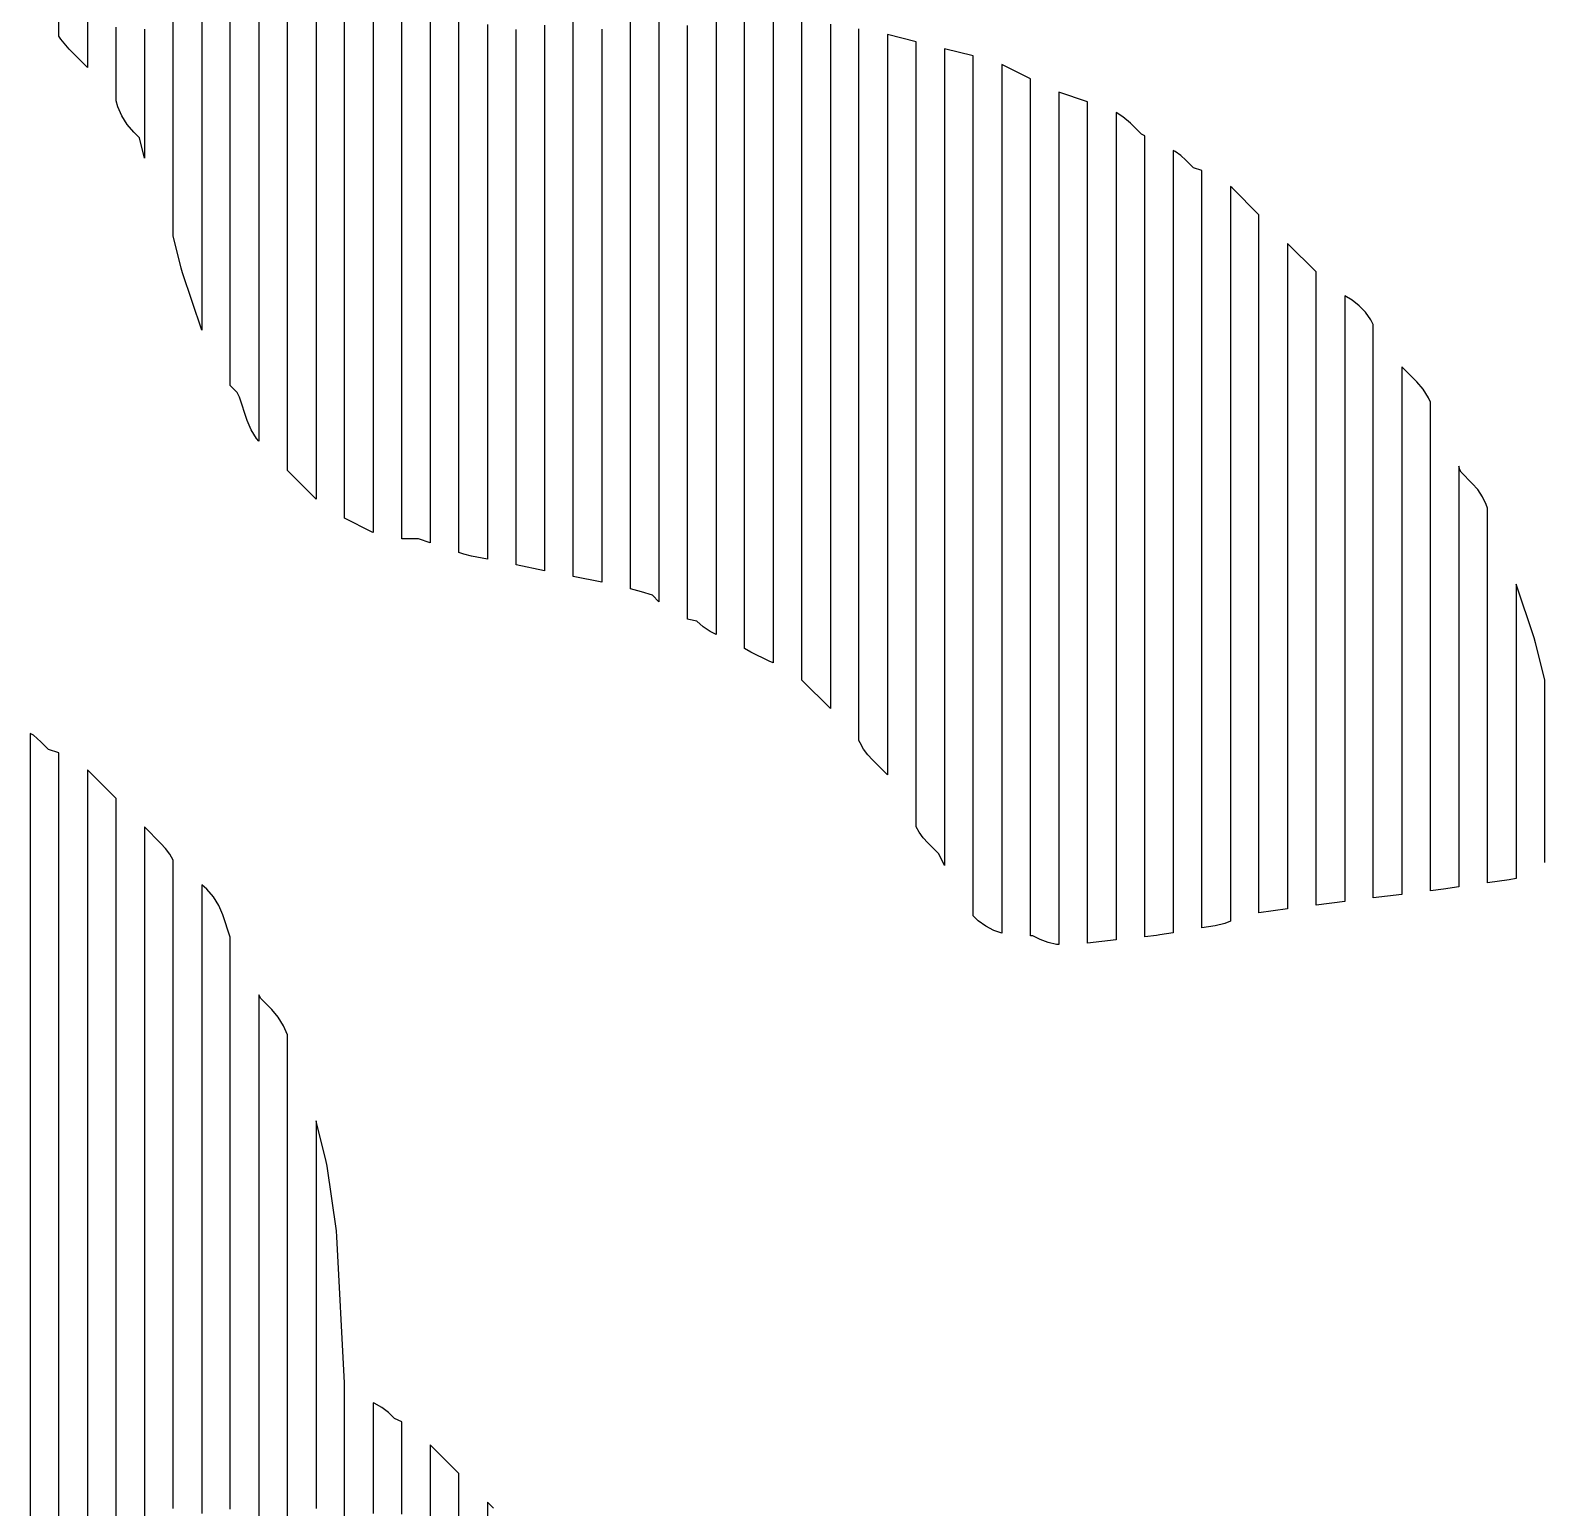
# Model space of a CAD drawing. Extents: x -6 to 1890, y -8 to 898.
# Drawn here: x 1677.6 to 1889.6, y 435.6 to 642.5 of the extents above; entities that cross this region are included whole.
import ezdxf

# ---------------------------------------------------------------- set-up
doc = ezdxf.new("R2010")
doc.units = 0
doc.layers.add('PECAS_2D', color=3, linetype='Continuous')

msp = doc.modelspace()

# ---------------------------------------------------------------- linework, layer by layer
at = {"layer": 'PECAS_2D'}
for points in [[(1701.578, 694.633), (1701.578, 632.739), (1701.578, 631.45), (1701.578, 630.16), (1701.578, 628.871), (1701.578, 627.581), (1701.578, 626.292), (1701.578, 625.003), (1701.578, 623.713), (1701.578, 622.424), (1701.578, 621.134), (1701.578, 600.503), (1698.904, 608.526), (1698.708, 609.196), (1697.578, 613.718), (1697.578, 629.249), (1697.578, 630.543), (1697.578, 631.837), (1697.578, 633.131), (1697.578, 634.425), (1697.578, 635.72), (1697.578, 637.014), (1697.578, 638.308), (1697.578, 639.602), (1697.578, 644.779)], [(1709.578, 687.348), (1709.578, 612.174), (1709.578, 610.877), (1709.578, 608.285), (1709.578, 606.989), (1709.578, 605.693), (1709.578, 604.397), (1709.578, 603.101), (1709.578, 601.805), (1709.578, 599.212), (1709.578, 597.916), (1709.578, 596.62), (1709.578, 584.955), (1709.238, 585.352), (1708.497, 586.552), (1707.952, 587.844), (1706.864, 591.108), (1706.521, 591.794), (1705.578, 592.737), (1705.578, 608.259), (1705.578, 609.552), (1705.578, 610.846), (1705.578, 612.139), (1705.578, 613.433), (1705.578, 614.726), (1705.578, 616.02), (1705.578, 617.313), (1705.578, 618.607), (1705.578, 619.9), (1705.578, 621.193), (1705.578, 623.78), (1705.578, 625.074), (1705.578, 691.041)], [(1717.578, 680.7), (1717.578, 595.031), (1717.578, 593.733), (1717.578, 592.435), (1717.578, 591.137), (1717.578, 589.839), (1717.578, 588.541), (1717.578, 587.243), (1717.578, 585.945), (1717.578, 584.647), (1717.578, 576.859), (1713.578, 580.859), (1713.578, 589.883), (1713.578, 591.172), (1713.578, 592.461), (1713.578, 593.75), (1713.578, 595.039), (1713.578, 597.618), (1713.578, 598.907), (1713.578, 600.196), (1713.578, 609.22), (1713.578, 685.277)], [(1725.578, 674.118), (1725.578, 585.089), (1725.578, 583.798), (1725.578, 582.508), (1725.578, 581.218), (1725.578, 579.927), (1725.578, 578.637), (1725.578, 577.347), (1725.578, 572.186), (1725.441, 572.241), (1721.578, 574.173), (1721.578, 580.63), (1721.578, 581.921), (1721.578, 583.213), (1721.578, 584.504), (1721.578, 585.795), (1721.578, 587.087), (1721.578, 589.669), (1721.578, 677.482)], [(1733.578, 661.585), (1733.578, 581.109), (1733.578, 579.811), (1733.578, 578.513), (1733.578, 577.215), (1733.578, 575.917), (1733.578, 574.619), (1733.578, 570.725), (1731.912, 571.281), (1729.578, 571.281), (1729.578, 575.17), (1729.578, 576.466), (1729.578, 577.763), (1729.578, 579.059), (1729.578, 580.356), (1729.578, 581.652), (1729.578, 582.949), (1729.578, 668.516)], [(1781.578, 661.162), (1781.578, 640.488), (1781.578, 639.196), (1781.578, 637.904), (1781.578, 636.612), (1781.578, 634.028), (1781.578, 632.735), (1781.578, 631.443), (1781.578, 630.151), (1781.578, 628.859), (1781.578, 627.567), (1781.578, 626.275), (1781.578, 624.983), (1781.578, 623.691), (1781.578, 622.398), (1781.578, 621.106), (1781.578, 619.814), (1781.578, 618.522), (1781.578, 615.938), (1781.578, 613.353), (1781.578, 612.061), (1781.578, 610.769), (1781.578, 609.477), (1781.578, 608.185), (1781.578, 604.308), (1781.578, 603.016), (1781.578, 601.724), (1781.578, 600.432), (1781.578, 587.511), (1781.578, 586.219), (1781.578, 584.926), (1781.578, 583.634), (1781.578, 582.342), (1781.578, 581.05), (1781.578, 579.758), (1781.578, 578.466), (1781.578, 577.174), (1781.578, 575.881), (1781.578, 566.837), (1781.578, 565.544), (1781.578, 564.252), (1781.578, 562.96), (1781.578, 561.668), (1781.578, 560.376), (1781.578, 559.084), (1781.578, 553.915), (1781.024, 554.145), (1778.438, 555.437), (1777.578, 555.929), (1777.578, 561.078), (1777.578, 562.365), (1777.578, 563.653), (1777.578, 564.94), (1777.578, 566.227), (1777.578, 567.515), (1777.578, 568.802), (1777.578, 580.387), (1777.578, 581.675), (1777.578, 582.962), (1777.578, 584.249), (1777.578, 585.537), (1777.578, 586.824), (1777.578, 588.111), (1777.578, 590.686), (1777.578, 602.271), (1777.578, 603.559), (1777.578, 604.846), (1777.578, 607.421), (1777.578, 608.708), (1777.578, 609.995), (1777.578, 611.282), (1777.578, 612.57), (1777.578, 613.857), (1777.578, 615.144), (1777.578, 617.719), (1777.578, 619.006), (1777.578, 620.293), (1777.578, 621.581), (1777.578, 622.868), (1777.578, 624.155), (1777.578, 625.443), (1777.578, 626.73), (1777.578, 628.017), (1777.578, 629.304), (1777.578, 630.592), (1777.578, 634.454), (1777.578, 635.741), (1777.578, 637.028), (1777.578, 638.315), (1777.578, 639.603), (1777.578, 640.89), (1777.578, 642.177), (1777.578, 646.039)], [(1741.578, 643.317), (1741.578, 578.758), (1741.578, 577.467), (1741.578, 576.176), (1741.578, 574.884), (1741.578, 573.593), (1741.578, 572.302), (1741.578, 568.428), (1739.36, 568.872), (1738.267, 569.162), (1737.578, 569.392), (1737.578, 573.273), (1737.578, 574.567), (1737.578, 575.861), (1737.578, 577.155), (1737.578, 578.448), (1737.578, 579.742), (1737.578, 583.624), (1737.578, 656.075)], [(1685.578, 645.081), (1685.578, 637.297), (1683.005, 639.869), (1681.869, 641.256), (1681.578, 641.692), (1681.578, 649.448)], [(1757.578, 642.656), (1757.578, 640.075), (1757.578, 637.494), (1757.578, 634.913), (1757.578, 632.332), (1757.578, 629.751), (1757.578, 627.17), (1757.578, 625.88), (1757.578, 624.589), (1757.578, 623.299), (1757.578, 622.009), (1757.578, 620.718), (1757.578, 619.428), (1757.578, 618.137), (1757.578, 616.847), (1757.578, 615.556), (1757.578, 614.266), (1757.578, 612.975), (1757.578, 611.685), (1757.578, 610.394), (1757.578, 609.104), (1757.578, 607.814), (1757.578, 606.523), (1757.578, 605.233), (1757.578, 575.552), (1757.578, 574.262), (1757.578, 572.971), (1757.578, 571.681), (1757.578, 570.39), (1757.578, 569.1), (1757.578, 565.229), (1753.578, 566.029), (1753.578, 569.895), (1753.578, 571.184), (1753.578, 572.473), (1753.578, 573.761), (1753.578, 575.05), (1753.578, 576.339), (1753.578, 608.559), (1753.578, 609.848), (1753.578, 611.137), (1753.578, 612.426), (1753.578, 613.714), (1753.578, 615.003), (1753.578, 616.292), (1753.578, 617.581), (1753.578, 618.87), (1753.578, 620.158), (1753.578, 621.447), (1753.578, 622.736), (1753.578, 624.025), (1753.578, 627.891), (1753.578, 630.469), (1753.578, 633.047), (1753.578, 635.624), (1753.578, 639.491), (1753.578, 642.068), (1753.578, 644.646)], [(1765.578, 643.743), (1765.578, 641.163), (1765.578, 638.583), (1765.578, 636.002), (1765.578, 633.422), (1765.578, 632.132), (1765.578, 630.842), (1765.578, 629.552), (1765.578, 628.262), (1765.578, 626.972), (1765.578, 625.682), (1765.578, 621.811), (1765.578, 620.521), (1765.578, 619.231), (1765.578, 617.941), (1765.578, 616.651), (1765.578, 615.361), (1765.578, 614.071), (1765.578, 612.781), (1765.578, 611.491), (1765.578, 610.201), (1765.578, 608.91), (1765.578, 607.62), (1765.578, 606.33), (1765.578, 605.04), (1765.578, 602.46), (1765.578, 601.17), (1765.578, 599.88), (1765.578, 598.59), (1765.578, 597.3), (1765.578, 596.01), (1765.578, 594.719), (1765.578, 574.078), (1765.578, 572.788), (1765.578, 571.498), (1765.578, 570.208), (1765.578, 568.917), (1765.578, 567.627), (1765.578, 566.337), (1765.578, 562.467), (1764.666, 563.379), (1763.158, 563.881), (1761.578, 564.276), (1761.578, 568.176), (1761.578, 569.476), (1761.578, 570.776), (1761.578, 572.076), (1761.578, 573.376), (1761.578, 574.676), (1761.578, 599.375), (1761.578, 600.675), (1761.578, 601.975), (1761.578, 603.275), (1761.578, 604.575), (1761.578, 605.875), (1761.578, 607.174), (1761.578, 608.474), (1761.578, 609.774), (1761.578, 611.074), (1761.578, 612.374), (1761.578, 613.674), (1761.578, 614.974), (1761.578, 616.274), (1761.578, 617.574), (1761.578, 618.874), (1761.578, 622.774), (1761.578, 624.074), (1761.578, 625.374), (1761.578, 626.674), (1761.578, 627.974), (1761.578, 629.273), (1761.578, 630.573), (1761.578, 634.473), (1761.578, 637.073), (1761.578, 639.673), (1761.578, 642.273), (1761.578, 644.873)], [(1789.578, 643.364), (1789.578, 639.478), (1789.578, 638.183), (1789.578, 636.888), (1789.578, 635.592), (1789.578, 634.297), (1789.578, 633.002), (1789.578, 631.706), (1789.578, 630.411), (1789.578, 629.116), (1789.578, 627.821), (1789.578, 626.526), (1789.578, 625.23), (1789.578, 623.935), (1789.578, 622.64), (1789.578, 620.049), (1789.578, 617.459), (1789.578, 614.868), (1789.578, 612.278), (1789.578, 609.687), (1789.578, 608.392), (1789.578, 607.097), (1789.578, 605.802), (1789.578, 604.506), (1789.578, 601.916), (1789.578, 600.621), (1789.578, 599.325), (1789.578, 598.03), (1789.578, 579.897), (1789.578, 578.601), (1789.578, 577.306), (1789.578, 576.011), (1789.578, 574.716), (1789.578, 573.42), (1789.578, 572.125), (1789.578, 570.83), (1789.578, 569.535), (1789.578, 568.239), (1789.578, 566.944), (1789.578, 565.649), (1789.578, 561.763), (1789.578, 560.468), (1789.578, 559.173), (1789.578, 557.877), (1789.578, 556.582), (1789.578, 555.287), (1789.578, 553.992), (1789.578, 547.515), (1785.578, 551.515), (1785.578, 556.719), (1785.578, 558.02), (1785.578, 559.321), (1785.578, 560.622), (1785.578, 561.924), (1785.578, 563.225), (1785.578, 564.526), (1785.578, 571.031), (1785.578, 572.332), (1785.578, 573.633), (1785.578, 574.934), (1785.578, 576.235), (1785.578, 577.536), (1785.578, 578.837), (1785.578, 580.138), (1785.578, 581.439), (1785.578, 582.74), (1785.578, 584.041), (1785.578, 599.653), (1785.578, 600.954), (1785.578, 602.255), (1785.578, 604.857), (1785.578, 606.158), (1785.578, 607.459), (1785.578, 608.76), (1785.578, 610.061), (1785.578, 611.362), (1785.578, 612.664), (1785.578, 615.266), (1785.578, 616.567), (1785.578, 619.169), (1785.578, 621.771), (1785.578, 623.072), (1785.578, 624.373), (1785.578, 625.674), (1785.578, 626.975), (1785.578, 628.276), (1785.578, 629.577), (1785.578, 630.878), (1785.578, 632.179), (1785.578, 633.48), (1785.578, 634.781), (1785.578, 636.082), (1785.578, 637.383), (1785.578, 638.684), (1785.578, 639.985), (1785.578, 645.189)], [(1693.578, 642.662), (1693.578, 641.371), (1693.578, 640.079), (1693.578, 638.788), (1693.578, 637.497), (1693.578, 636.205), (1693.578, 624.583), (1692.857, 627.433), (1692.054, 628.236), (1691.142, 629.3), (1690.4, 630.5), (1689.855, 631.793), (1689.578, 632.625), (1689.578, 641.652), (1689.578, 642.942)], [(1749.578, 643.209), (1749.578, 640.62), (1749.578, 638.031), (1749.578, 635.442), (1749.578, 632.853), (1749.578, 630.263), (1749.578, 628.969), (1749.578, 626.38), (1749.578, 623.79), (1749.578, 622.496), (1749.578, 619.907), (1749.578, 618.612), (1749.578, 617.318), (1749.578, 616.023), (1749.578, 614.728), (1749.578, 575.891), (1749.578, 574.596), (1749.578, 573.301), (1749.578, 572.007), (1749.578, 570.712), (1749.578, 566.828), (1745.578, 567.628), (1745.578, 571.506), (1745.578, 572.799), (1745.578, 574.091), (1745.578, 575.384), (1745.578, 576.677), (1745.578, 577.969), (1745.578, 632.257), (1745.578, 633.55), (1745.578, 634.842), (1745.578, 636.135), (1745.578, 637.428), (1745.578, 638.72), (1745.578, 641.305), (1745.578, 642.598)], [(1773.578, 644.401), (1773.578, 641.819), (1773.578, 639.236), (1773.578, 637.945), (1773.578, 636.654), (1773.578, 635.362), (1773.578, 634.071), (1773.578, 632.78), (1773.578, 631.489), (1773.578, 627.615), (1773.578, 626.324), (1773.578, 625.033), (1773.578, 623.742), (1773.578, 622.45), (1773.578, 621.159), (1773.578, 619.868), (1773.578, 618.577), (1773.578, 617.285), (1773.578, 615.994), (1773.578, 614.703), (1773.578, 613.412), (1773.578, 612.121), (1773.578, 610.829), (1773.578, 609.538), (1773.578, 608.247), (1773.578, 606.956), (1773.578, 605.664), (1773.578, 604.373), (1773.578, 603.082), (1773.578, 595.335), (1773.578, 594.044), (1773.578, 592.752), (1773.578, 591.461), (1773.578, 590.17), (1773.578, 588.879), (1773.578, 587.587), (1773.578, 586.296), (1773.578, 585.005), (1773.578, 570.802), (1773.578, 569.51), (1773.578, 568.219), (1773.578, 566.928), (1773.578, 565.637), (1773.578, 564.346), (1773.578, 563.054), (1773.578, 557.889), (1772.753, 558.301), (1771.776, 558.959), (1770.894, 559.737), (1769.755, 559.973), (1769.578, 560.034), (1769.578, 565.23), (1769.578, 566.529), (1769.578, 567.827), (1769.578, 569.126), (1769.578, 570.425), (1769.578, 571.724), (1769.578, 573.023), (1769.578, 591.208), (1769.578, 592.507), (1769.578, 593.806), (1769.578, 595.105), (1769.578, 596.404), (1769.578, 597.703), (1769.578, 599.002), (1769.578, 604.198), (1769.578, 606.795), (1769.578, 608.094), (1769.578, 609.393), (1769.578, 611.991), (1769.578, 613.29), (1769.578, 614.589), (1769.578, 615.888), (1769.578, 617.187), (1769.578, 618.486), (1769.578, 619.785), (1769.578, 621.084), (1769.578, 622.383), (1769.578, 623.682), (1769.578, 624.98), (1769.578, 627.578), (1769.578, 628.877), (1769.578, 630.176), (1769.578, 631.475), (1769.578, 632.774), (1769.578, 634.073), (1769.578, 635.372), (1769.578, 637.97), (1769.578, 640.568), (1769.578, 643.165)], [(1889.578, 525.968), (1889.575, 551.565), (1888.282, 556.735), (1888.087, 557.406), (1885.578, 564.933), (1885.578, 544.341), (1885.578, 543.054), (1885.578, 540.48), (1885.578, 537.906), (1885.578, 535.332), (1885.578, 534.045), (1885.578, 532.758), (1885.578, 531.471), (1885.578, 530.184), (1885.578, 528.897), (1885.578, 523.749), (1884.619, 523.545), (1881.578, 523.111), (1881.578, 526.95), (1881.578, 528.23), (1881.578, 529.509), (1881.578, 530.789), (1881.578, 532.069), (1881.578, 533.348), (1881.578, 535.907), (1881.578, 538.467), (1881.578, 541.026), (1881.578, 543.585), (1881.578, 546.145), (1881.578, 548.704), (1881.578, 551.263), (1881.578, 553.822), (1881.578, 556.382), (1881.578, 557.661), (1881.578, 558.941), (1881.578, 560.221), (1881.578, 575.576), (1881.398, 576.107), (1880.865, 577.187), (1880.2, 578.178), (1879.426, 579.06), (1877.885, 580.601), (1877.699, 580.972), (1877.578, 581.456), (1877.578, 571.21), (1877.578, 569.929), (1877.578, 567.367), (1877.578, 564.806), (1877.578, 562.244), (1877.578, 559.682), (1877.578, 557.121), (1877.578, 554.559), (1877.578, 551.998), (1877.578, 549.436), (1877.578, 546.875), (1877.578, 544.313), (1877.578, 541.751), (1877.578, 539.19), (1877.578, 536.628), (1877.578, 534.067), (1877.578, 532.786), (1877.578, 531.505), (1877.578, 530.224), (1877.578, 528.944), (1877.578, 527.663), (1877.578, 526.382), (1877.578, 522.54), (1875.412, 522.232), (1873.578, 522.002), (1873.578, 525.875), (1873.578, 527.165), (1873.578, 528.456), (1873.578, 529.747), (1873.578, 531.038), (1873.578, 532.328), (1873.578, 534.91), (1873.578, 537.491), (1873.578, 540.073), (1873.578, 542.654), (1873.578, 545.236), (1873.578, 547.817), (1873.578, 550.399), (1873.578, 552.98), (1873.578, 555.562), (1873.578, 558.143), (1873.578, 560.725), (1873.578, 563.306), (1873.578, 565.888), (1873.578, 568.469), (1873.578, 571.051), (1873.578, 573.632), (1873.578, 576.214), (1873.578, 578.795), (1873.578, 590.412), (1873.303, 591.053), (1872.569, 592.231), (1871.67, 593.278), (1869.578, 595.37), (1869.578, 586.299), (1869.578, 585.003), (1869.578, 582.411), (1869.578, 581.115), (1869.578, 578.523), (1869.578, 575.931), (1869.578, 572.044), (1869.578, 569.452), (1869.578, 566.86), (1869.578, 564.268), (1869.578, 561.676), (1869.578, 559.084), (1869.578, 556.492), (1869.578, 553.901), (1869.578, 551.309), (1869.578, 548.717), (1869.578, 546.125), (1869.578, 543.533), (1869.578, 540.941), (1869.578, 538.349), (1869.578, 535.758), (1869.578, 533.166), (1869.578, 531.87), (1869.578, 530.574), (1869.578, 529.278), (1869.578, 527.982), (1869.578, 526.686), (1869.578, 521.502), (1865.578, 521.002), (1865.578, 524.887), (1865.578, 526.182), (1865.578, 527.477), (1865.578, 528.772), (1865.578, 530.067), (1865.578, 531.362), (1865.578, 533.952), (1865.578, 536.542), (1865.578, 539.131), (1865.578, 541.721), (1865.578, 544.311), (1865.578, 546.901), (1865.578, 549.491), (1865.578, 552.081), (1865.578, 554.67), (1865.578, 557.26), (1865.578, 559.85), (1865.578, 562.44), (1865.578, 565.03), (1865.578, 567.62), (1865.578, 570.21), (1865.578, 572.799), (1865.578, 575.389), (1865.578, 577.979), (1865.578, 580.569), (1865.578, 583.159), (1865.578, 585.749), (1865.578, 588.339), (1865.578, 590.928), (1865.578, 592.223), (1865.578, 601.288), (1865.221, 601.967), (1864.474, 603.006), (1863.592, 603.926), (1862.606, 604.703), (1861.578, 605.307), (1861.578, 597.597), (1861.578, 596.313), (1861.578, 593.743), (1861.578, 591.173), (1861.578, 588.603), (1861.578, 586.033), (1861.578, 583.463), (1861.578, 580.893), (1861.578, 578.324), (1861.578, 575.754), (1861.578, 573.184), (1861.578, 570.614), (1861.578, 568.044), (1861.578, 565.474), (1861.578, 562.905), (1861.578, 560.335), (1861.578, 557.765), (1861.578, 555.195), (1861.578, 552.625), (1861.578, 550.055), (1861.578, 547.486), (1861.578, 544.916), (1861.578, 542.346), (1861.578, 539.776), (1861.578, 537.206), (1861.578, 534.636), (1861.578, 530.782), (1861.578, 529.497), (1861.578, 528.212), (1861.578, 526.927), (1861.578, 525.642), (1861.578, 524.357), (1861.578, 520.502), (1857.578, 520.002), (1857.578, 525.142), (1857.578, 526.427), (1857.578, 527.712), (1857.578, 528.997), (1857.578, 530.282), (1857.578, 531.567), (1857.578, 532.852), (1857.578, 535.422), (1857.578, 537.991), (1857.578, 540.561), (1857.578, 543.131), (1857.578, 545.701), (1857.578, 548.271), (1857.578, 550.841), (1857.578, 553.411), (1857.578, 555.981), (1857.578, 558.55), (1857.578, 561.12), (1857.578, 563.69), (1857.578, 566.26), (1857.578, 568.83), (1857.578, 571.4), (1857.578, 573.97), (1857.578, 576.539), (1857.578, 579.109), (1857.578, 581.679), (1857.578, 584.249), (1857.578, 586.819), (1857.578, 590.674), (1857.578, 593.244), (1857.578, 595.813), (1857.578, 598.383), (1857.578, 600.953), (1857.578, 602.238), (1857.578, 608.663), (1853.578, 612.663), (1853.578, 606.192), (1853.578, 604.898), (1853.578, 602.309), (1853.578, 599.721), (1853.578, 597.132), (1853.578, 594.544), (1853.578, 591.956), (1853.578, 589.367), (1853.578, 586.779), (1853.578, 584.19), (1853.578, 580.308), (1853.578, 577.719), (1853.578, 575.131), (1853.578, 572.543), (1853.578, 569.954), (1853.578, 567.366), (1853.578, 564.777), (1853.578, 562.189), (1853.578, 559.601), (1853.578, 557.012), (1853.578, 554.424), (1853.578, 551.835), (1853.578, 549.247), (1853.578, 546.659), (1853.578, 544.07), (1853.578, 542.776), (1853.578, 541.482), (1853.578, 540.188), (1853.578, 538.893), (1853.578, 537.599), (1853.578, 536.305), (1853.578, 535.011), (1853.578, 533.717), (1853.578, 532.422), (1853.578, 531.128), (1853.578, 529.834), (1853.578, 528.54), (1853.578, 527.246), (1853.578, 525.951), (1853.578, 524.657), (1853.578, 523.363), (1853.578, 519.48), (1849.578, 518.909), (1849.578, 524.054), (1849.578, 525.34), (1849.578, 526.626), (1849.578, 527.913), (1849.578, 529.199), (1849.578, 530.485), (1849.578, 533.058), (1849.578, 534.344), (1849.578, 535.63), (1849.578, 536.916), (1849.578, 538.203), (1849.578, 539.489), (1849.578, 540.775), (1849.578, 542.061), (1849.578, 544.634), (1849.578, 545.92), (1849.578, 547.206), (1849.578, 548.492), (1849.578, 549.779), (1849.578, 551.065), (1849.578, 552.351), (1849.578, 553.637), (1849.578, 556.21), (1849.578, 558.782), (1849.578, 561.355), (1849.578, 563.927), (1849.578, 566.5), (1849.578, 569.072), (1849.578, 571.645), (1849.578, 574.217), (1849.578, 576.79), (1849.578, 579.362), (1849.578, 581.934), (1849.578, 584.507), (1849.578, 587.079), (1849.578, 589.652), (1849.578, 592.224), (1849.578, 596.083), (1849.578, 598.656), (1849.578, 601.228), (1849.578, 603.8), (1849.578, 606.373), (1849.578, 608.945), (1849.578, 610.232), (1849.578, 616.663), (1845.818, 620.423), (1845.578, 620.628), (1845.578, 614.118), (1845.578, 612.816), (1845.578, 610.212), (1845.578, 607.607), (1845.578, 605.003), (1845.578, 602.399), (1845.578, 599.795), (1845.578, 597.191), (1845.578, 594.587), (1845.578, 591.982), (1845.578, 589.378), (1845.578, 586.774), (1845.578, 584.17), (1845.578, 581.566), (1845.578, 578.961), (1845.578, 576.357), (1845.578, 573.753), (1845.578, 571.149), (1845.578, 568.545), (1845.578, 565.941), (1845.578, 563.336), (1845.578, 560.732), (1845.578, 559.43), (1845.578, 556.826), (1845.578, 555.524), (1845.578, 554.222), (1845.578, 552.92), (1845.578, 547.711), (1845.578, 546.409), (1845.578, 545.107), (1845.578, 543.805), (1845.578, 542.503), (1845.578, 541.201), (1845.578, 539.899), (1845.578, 538.597), (1845.578, 533.388), (1845.578, 532.086), (1845.578, 529.482), (1845.578, 528.18), (1845.578, 526.878), (1845.578, 525.576), (1845.578, 524.274), (1845.578, 522.972), (1845.578, 521.669), (1845.578, 517.763), (1844.782, 517.437), (1843.464, 517.115), (1841.578, 516.8), (1841.578, 520.68), (1841.578, 521.974), (1841.578, 523.267), (1841.578, 524.56), (1841.578, 525.853), (1841.578, 527.147), (1841.578, 529.733), (1841.578, 531.026), (1841.578, 543.959), (1841.578, 545.253), (1841.578, 546.546), (1841.578, 547.839), (1841.578, 549.132), (1841.578, 550.426), (1841.578, 553.012), (1841.578, 560.772), (1841.578, 563.358), (1841.578, 564.652), (1841.578, 565.945), (1841.578, 567.238), (1841.578, 568.531), (1841.578, 571.118), (1841.578, 573.705), (1841.578, 576.291), (1841.578, 578.878), (1841.578, 581.464), (1841.578, 584.051), (1841.578, 586.637), (1841.578, 589.224), (1841.578, 591.81), (1841.578, 594.397), (1841.578, 596.984), (1841.578, 599.57), (1841.578, 602.157), (1841.578, 604.743), (1841.578, 607.33), (1841.578, 609.916), (1841.578, 612.503), (1841.578, 615.089), (1841.578, 616.383), (1841.578, 617.676), (1841.578, 622.849), (1840.421, 623.235), (1839.355, 624.301), (1838.63, 624.952), (1837.837, 625.524), (1837.578, 625.671), (1837.578, 620.516), (1837.578, 619.227), (1837.578, 616.65), (1837.578, 614.073), (1837.578, 611.495), (1837.578, 608.918), (1837.578, 606.341), (1837.578, 603.763), (1837.578, 601.186), (1837.578, 598.609), (1837.578, 596.031), (1837.578, 593.454), (1837.578, 590.877), (1837.578, 588.299), (1837.578, 585.722), (1837.578, 583.145), (1837.578, 580.567), (1837.578, 577.99), (1837.578, 575.413), (1837.578, 572.835), (1837.578, 571.547), (1837.578, 570.258), (1837.578, 568.969), (1837.578, 559.949), (1837.578, 556.083), (1837.578, 554.794), (1837.578, 553.505), (1837.578, 552.217), (1837.578, 550.928), (1837.578, 549.639), (1837.578, 548.351), (1837.578, 538.041), (1837.578, 536.753), (1837.578, 535.464), (1837.578, 532.886), (1837.578, 531.598), (1837.578, 530.309), (1837.578, 529.02), (1837.578, 527.732), (1837.578, 526.443), (1837.578, 525.154), (1837.578, 523.866), (1837.578, 522.577), (1837.578, 521.288), (1837.578, 520), (1837.578, 516.134), (1835.709, 515.822), (1835.217, 515.754), (1833.578, 515.572), (1833.578, 519.439), (1833.578, 520.728), (1833.578, 522.017), (1833.578, 523.306), (1833.578, 524.595), (1833.578, 525.884), (1833.578, 527.172), (1833.578, 528.461), (1833.578, 531.039), (1833.578, 533.617), (1833.578, 534.906), (1833.578, 537.484), (1833.578, 538.773), (1833.578, 541.351), (1833.578, 542.64), (1833.578, 543.929), (1833.578, 552.952), (1833.578, 554.241), (1833.578, 555.53), (1833.578, 556.819), (1833.578, 558.108), (1833.578, 559.396), (1833.578, 560.685), (1833.578, 561.974), (1833.578, 565.841), (1833.578, 573.575), (1833.578, 574.864), (1833.578, 576.153), (1833.578, 577.442), (1833.578, 578.731), (1833.578, 581.309), (1833.578, 583.887), (1833.578, 586.465), (1833.578, 589.043), (1833.578, 591.62), (1833.578, 594.198), (1833.578, 596.776), (1833.578, 599.354), (1833.578, 601.932), (1833.578, 604.51), (1833.578, 607.088), (1833.578, 609.666), (1833.578, 612.244), (1833.578, 614.822), (1833.578, 618.689), (1833.578, 621.267), (1833.578, 622.556), (1833.578, 627.711), (1833.14, 627.93), (1831.599, 629.471), (1830.534, 630.384), (1829.578, 630.974), (1829.578, 624.538), (1829.578, 623.251), (1829.578, 620.677), (1829.578, 618.103), (1829.578, 615.528), (1829.578, 612.954), (1829.578, 610.379), (1829.578, 607.805), (1829.578, 605.231), (1829.578, 602.656), (1829.578, 600.082), (1829.578, 597.508), (1829.578, 594.933), (1829.578, 592.359), (1829.578, 589.784), (1829.578, 587.21), (1829.578, 583.348), (1829.578, 582.061), (1829.578, 580.774), (1829.578, 579.487), (1829.578, 578.2), (1829.578, 566.615), (1829.578, 565.328), (1829.578, 564.041), (1829.578, 562.753), (1829.578, 561.466), (1829.578, 560.179), (1829.578, 558.892), (1829.578, 557.605), (1829.578, 549.882), (1829.578, 548.594), (1829.578, 546.02), (1829.578, 543.446), (1829.578, 540.871), (1829.578, 538.297), (1829.578, 535.722), (1829.578, 533.148), (1829.578, 530.574), (1829.578, 527.999), (1829.578, 526.712), (1829.578, 525.425), (1829.578, 524.138), (1829.578, 522.851), (1829.578, 521.563), (1829.578, 520.276), (1829.578, 515.127), (1825.578, 514.683), (1825.578, 518.567), (1825.578, 519.861), (1825.578, 521.156), (1825.578, 523.745), (1825.578, 525.04), (1825.578, 526.334), (1825.578, 528.924), (1825.578, 531.513), (1825.578, 534.102), (1825.578, 536.691), (1825.578, 539.28), (1825.578, 541.869), (1825.578, 544.459), (1825.578, 547.048), (1825.578, 549.637), (1825.578, 550.932), (1825.578, 552.226), (1825.578, 553.521), (1825.578, 554.815), (1825.578, 556.11), (1825.578, 563.878), (1825.578, 565.172), (1825.578, 566.467), (1825.578, 567.761), (1825.578, 569.056), (1825.578, 570.351), (1825.578, 571.645), (1825.578, 572.94), (1825.578, 574.234), (1825.578, 582.002), (1825.578, 583.297), (1825.578, 584.591), (1825.578, 585.886), (1825.578, 587.18), (1825.578, 589.769), (1825.578, 592.359), (1825.578, 594.948), (1825.578, 597.537), (1825.578, 600.126), (1825.578, 602.715), (1825.578, 605.305), (1825.578, 607.894), (1825.578, 610.483), (1825.578, 613.072), (1825.578, 615.661), (1825.578, 618.251), (1825.578, 620.84), (1825.578, 623.429), (1825.578, 626.018), (1825.578, 627.313), (1825.578, 632.491), (1821.578, 633.824), (1821.578, 628.635), (1821.578, 627.338), (1821.578, 624.744), (1821.578, 622.149), (1821.578, 619.555), (1821.578, 616.96), (1821.578, 614.366), (1821.578, 611.771), (1821.578, 609.177), (1821.578, 606.582), (1821.578, 603.988), (1821.578, 601.393), (1821.578, 598.799), (1821.578, 596.204), (1821.578, 593.61), (1821.578, 591.015), (1821.578, 589.718), (1821.578, 588.421), (1821.578, 587.123), (1821.578, 585.826), (1821.578, 579.34), (1821.578, 578.043), (1821.578, 576.745), (1821.578, 575.448), (1821.578, 574.151), (1821.578, 572.854), (1821.578, 571.556), (1821.578, 570.259), (1821.578, 568.962), (1821.578, 563.773), (1821.578, 562.476), (1821.578, 557.286), (1821.578, 555.989), (1821.578, 553.395), (1821.578, 550.8), (1821.578, 548.206), (1821.578, 545.611), (1821.578, 543.017), (1821.578, 541.719), (1821.578, 539.125), (1821.578, 536.53), (1821.578, 535.233), (1821.578, 532.639), (1821.578, 530.044), (1821.578, 527.45), (1821.578, 526.152), (1821.578, 524.855), (1821.578, 523.558), (1821.578, 522.261), (1821.578, 520.963), (1821.578, 519.666), (1821.578, 514.477), (1821.229, 514.506), (1820.064, 514.76), (1818.947, 515.162), (1817.904, 515.698), (1817.578, 515.698), (1817.578, 519.57), (1817.578, 520.86), (1817.578, 522.151), (1817.578, 523.441), (1817.578, 524.732), (1817.578, 526.022), (1817.578, 527.313), (1817.578, 528.603), (1817.578, 529.893), (1817.578, 531.184), (1817.578, 532.474), (1817.578, 535.055), (1817.578, 537.636), (1817.578, 538.927), (1817.578, 541.508), (1817.578, 544.089), (1817.578, 546.669), (1817.578, 549.25), (1817.578, 551.831), (1817.578, 554.412), (1817.578, 556.993), (1817.578, 559.574), (1817.578, 560.865), (1817.578, 568.607), (1817.578, 569.898), (1817.578, 573.769), (1817.578, 575.06), (1817.578, 576.35), (1817.578, 577.641), (1817.578, 578.931), (1817.578, 580.221), (1817.578, 581.512), (1817.578, 584.093), (1817.578, 589.255), (1817.578, 590.545), (1817.578, 591.836), (1817.578, 593.126), (1817.578, 595.707), (1817.578, 598.288), (1817.578, 600.869), (1817.578, 603.45), (1817.578, 606.031), (1817.578, 608.612), (1817.578, 611.193), (1817.578, 613.773), (1817.578, 616.354), (1817.578, 618.935), (1817.578, 621.516), (1817.578, 624.097), (1817.578, 626.678), (1817.578, 629.259), (1817.578, 630.55), (1817.578, 635.711), (1813.578, 637.702), (1813.578, 632.526), (1813.578, 631.232), (1813.578, 628.644), (1813.578, 626.056), (1813.578, 623.468), (1813.578, 620.88), (1813.578, 618.292), (1813.578, 615.704), (1813.578, 613.116), (1813.578, 610.528), (1813.578, 607.94), (1813.578, 605.352), (1813.578, 602.764), (1813.578, 600.176), (1813.578, 597.588), (1813.578, 596.294), (1813.578, 595), (1813.578, 593.706), (1813.578, 592.412), (1813.578, 589.824), (1813.578, 588.53), (1813.578, 585.942), (1813.578, 584.648), (1813.578, 583.354), (1813.578, 582.06), (1813.578, 580.766), (1813.578, 579.472), (1813.578, 576.884), (1813.578, 575.59), (1813.578, 563.944), (1813.578, 562.65), (1813.578, 561.356), (1813.578, 558.768), (1813.578, 556.18), (1813.578, 553.592), (1813.578, 551.004), (1813.578, 548.416), (1813.578, 545.828), (1813.578, 543.24), (1813.578, 540.652), (1813.578, 539.358), (1813.578, 538.064), (1813.578, 536.77), (1813.578, 535.476), (1813.578, 534.182), (1813.578, 532.888), (1813.578, 531.594), (1813.578, 530.3), (1813.578, 529.006), (1813.578, 527.712), (1813.578, 526.418), (1813.578, 525.124), (1813.578, 523.83), (1813.578, 522.536), (1813.578, 521.242), (1813.578, 516.066), (1812.474, 516.459), (1811.332, 517.057), (1810.286, 517.811), (1809.578, 518.492), (1809.578, 528.849), (1809.578, 530.144), (1809.578, 531.439), (1809.578, 532.733), (1809.578, 534.028), (1809.578, 535.323), (1809.578, 536.617), (1809.578, 537.912), (1809.578, 539.207), (1809.578, 540.501), (1809.578, 541.796), (1809.578, 543.091), (1809.578, 544.386), (1809.578, 545.68), (1809.578, 546.975), (1809.578, 549.564), (1809.578, 552.154), (1809.578, 554.743), (1809.578, 557.333), (1809.578, 559.922), (1809.578, 562.511), (1809.578, 565.101), (1809.578, 566.395), (1809.578, 581.932), (1809.578, 583.227), (1809.578, 584.521), (1809.578, 585.816), (1809.578, 587.111), (1809.578, 588.405), (1809.578, 589.7), (1809.578, 590.995), (1809.578, 593.584), (1809.578, 594.879), (1809.578, 596.174), (1809.578, 597.468), (1809.578, 598.763), (1809.578, 600.058), (1809.578, 602.647), (1809.578, 605.236), (1809.578, 607.826), (1809.578, 610.415), (1809.578, 613.005), (1809.578, 615.594), (1809.578, 618.183), (1809.578, 620.773), (1809.578, 623.362), (1809.578, 625.952), (1809.578, 628.541), (1809.578, 631.13), (1809.578, 632.425), (1809.578, 633.72), (1809.578, 638.899), (1805.578, 639.899), (1805.578, 634.7), (1805.578, 633.4), (1805.578, 632.1), (1805.578, 630.801), (1805.578, 628.201), (1805.578, 626.902), (1805.578, 624.302), (1805.578, 621.703), (1805.578, 619.104), (1805.578, 616.504), (1805.578, 613.905), (1805.578, 611.305), (1805.578, 608.706), (1805.578, 606.107), (1805.578, 603.507), (1805.578, 602.208), (1805.578, 600.908), (1805.578, 599.608), (1805.578, 598.309), (1805.578, 597.009), (1805.578, 595.709), (1805.578, 594.41), (1805.578, 591.81), (1805.578, 590.51), (1805.578, 589.211), (1805.578, 569.716), (1805.578, 568.416), (1805.578, 565.816), (1805.578, 563.217), (1805.578, 560.618), (1805.578, 558.018), (1805.578, 555.419), (1805.578, 552.82), (1805.578, 550.22), (1805.578, 548.921), (1805.578, 547.621), (1805.578, 546.321), (1805.578, 545.021), (1805.578, 543.722), (1805.578, 542.422), (1805.578, 541.122), (1805.578, 539.823), (1805.578, 538.523), (1805.578, 537.223), (1805.578, 535.924), (1805.578, 525.526), (1804.759, 527.164), (1803.218, 528.705), (1802.567, 529.43), (1801.996, 530.222), (1801.578, 530.957), (1801.578, 542.597), (1801.578, 543.891), (1801.578, 545.184), (1801.578, 546.478), (1801.578, 547.771), (1801.578, 549.065), (1801.578, 550.358), (1801.578, 551.651), (1801.578, 552.945), (1801.578, 554.238), (1801.578, 555.532), (1801.578, 556.825), (1801.578, 558.119), (1801.578, 560.706), (1801.578, 563.292), (1801.578, 565.879), (1801.578, 568.466), (1801.578, 571.053), (1801.578, 572.346), (1801.578, 594.335), (1801.578, 595.628), (1801.578, 596.922), (1801.578, 599.509), (1801.578, 600.802), (1801.578, 602.096), (1801.578, 603.389), (1801.578, 604.682), (1801.578, 607.269), (1801.578, 609.856), (1801.578, 612.443), (1801.578, 615.03), (1801.578, 617.617), (1801.578, 620.204), (1801.578, 622.79), (1801.578, 624.084), (1801.578, 626.671), (1801.578, 627.964), (1801.578, 630.551), (1801.578, 631.845), (1801.578, 633.138), (1801.578, 634.431), (1801.578, 635.725), (1801.578, 637.018), (1801.578, 640.899), (1797.578, 641.899), (1797.578, 636.715), (1797.578, 632.827), (1797.578, 631.531), (1797.578, 630.235), (1797.578, 628.939), (1797.578, 627.643), (1797.578, 626.347), (1797.578, 623.755), (1797.578, 621.163), (1797.578, 618.572), (1797.578, 615.98), (1797.578, 613.388), (1797.578, 610.796), (1797.578, 608.204), (1797.578, 606.908), (1797.578, 605.612), (1797.578, 604.316), (1797.578, 603.02), (1797.578, 601.724), (1797.578, 600.428), (1797.578, 599.132), (1797.578, 597.836), (1797.578, 596.54), (1797.578, 595.244), (1797.578, 574.509), (1797.578, 573.213), (1797.578, 570.621), (1797.578, 568.03), (1797.578, 565.438), (1797.578, 564.142), (1797.578, 562.846), (1797.578, 561.55), (1797.578, 560.254), (1797.578, 558.958), (1797.578, 557.662), (1797.578, 556.366), (1797.578, 555.07), (1797.578, 553.774), (1797.578, 552.478), (1797.578, 551.182), (1797.578, 549.886), (1797.578, 548.59), (1797.578, 547.294), (1797.578, 538.223), (1795.463, 540.338), (1794.811, 541.063), (1794.24, 541.856), (1793.758, 542.703), (1793.578, 543.063), (1793.578, 550.827), (1793.578, 552.121), (1793.578, 553.415), (1793.578, 554.709), (1793.578, 556.003), (1793.578, 557.297), (1793.578, 558.591), (1793.578, 559.884), (1793.578, 562.472), (1793.578, 563.766), (1793.578, 565.06), (1793.578, 566.354), (1793.578, 567.648), (1793.578, 568.942), (1793.578, 571.53), (1793.578, 572.824), (1793.578, 574.118), (1793.578, 575.412), (1793.578, 576.706), (1793.578, 596.115), (1793.578, 597.409), (1793.578, 598.703), (1793.578, 599.997), (1793.578, 601.291), (1793.578, 602.585), (1793.578, 603.879), (1793.578, 605.173), (1793.578, 606.467), (1793.578, 607.76), (1793.578, 610.348), (1793.578, 612.936), (1793.578, 615.524), (1793.578, 618.112), (1793.578, 619.406), (1793.578, 621.994), (1793.578, 624.582), (1793.578, 625.876), (1793.578, 627.17), (1793.578, 628.464), (1793.578, 629.758), (1793.578, 632.346), (1793.578, 633.639), (1793.578, 634.933), (1793.578, 636.227), (1793.578, 637.521), (1793.578, 642.697)], [(1681.578, 380.275), (1681.578, 481.578), (1681.578, 482.876), (1681.578, 484.175), (1681.578, 485.474), (1681.578, 486.773), (1681.578, 488.071), (1681.578, 489.37), (1681.578, 491.968), (1681.578, 494.565), (1681.578, 497.163), (1681.578, 499.76), (1681.578, 502.358), (1681.578, 504.955), (1681.578, 507.553), (1681.578, 510.15), (1681.578, 512.748), (1681.578, 515.345), (1681.578, 517.943), (1681.578, 520.54), (1681.578, 523.138), (1681.578, 525.735), (1681.578, 528.333), (1681.578, 530.93), (1681.578, 533.528), (1681.578, 534.826), (1681.578, 541.32), (1680.137, 541.8), (1679.071, 542.867), (1678.006, 543.779), (1677.578, 544.043), (1677.578, 537.596), (1677.578, 536.307), (1677.578, 533.728), (1677.578, 531.149), (1677.578, 528.57), (1677.578, 525.991), (1677.578, 523.412), (1677.578, 520.833), (1677.578, 518.254), (1677.578, 515.675), (1677.578, 513.096), (1677.578, 510.518), (1677.578, 507.939), (1677.578, 505.36), (1677.578, 502.781), (1677.578, 498.912), (1677.578, 496.334), (1677.578, 493.755), (1677.578, 492.465), (1677.578, 489.886), (1677.578, 488.597), (1677.578, 382.862)], [(1689.578, 370.294), (1689.578, 461.047), (1689.578, 462.343), (1689.578, 463.639), (1689.578, 464.936), (1689.578, 466.232), (1689.578, 467.529), (1689.578, 468.825), (1689.578, 470.122), (1689.578, 471.418), (1689.578, 472.715), (1689.578, 475.308), (1689.578, 477.9), (1689.578, 480.493), (1689.578, 483.086), (1689.578, 485.679), (1689.578, 488.272), (1689.578, 490.865), (1689.578, 493.458), (1689.578, 496.051), (1689.578, 498.644), (1689.578, 501.237), (1689.578, 503.83), (1689.578, 506.423), (1689.578, 509.016), (1689.578, 511.608), (1689.578, 514.201), (1689.578, 516.794), (1689.578, 519.387), (1689.578, 521.98), (1689.578, 524.573), (1689.578, 527.166), (1689.578, 528.462), (1689.578, 534.945), (1685.578, 538.945), (1685.578, 531.205), (1685.578, 529.915), (1685.578, 527.335), (1685.578, 524.755), (1685.578, 522.175), (1685.578, 519.595), (1685.578, 517.015), (1685.578, 514.435), (1685.578, 510.565), (1685.578, 507.985), (1685.578, 505.405), (1685.578, 502.826), (1685.578, 500.246), (1685.578, 497.666), (1685.578, 495.086), (1685.578, 492.506), (1685.578, 489.926), (1685.578, 487.346), (1685.578, 484.766), (1685.578, 482.186), (1685.578, 480.896), (1685.578, 479.606), (1685.578, 478.316), (1685.578, 477.026), (1685.578, 475.736), (1685.578, 474.446), (1685.578, 473.156), (1685.578, 376.408)], [(1697.578, 435.503), (1697.578, 436.8), (1697.578, 438.097), (1697.578, 439.394), (1697.578, 440.691), (1697.578, 441.987), (1697.578, 443.284), (1697.578, 444.581), (1697.578, 445.878), (1697.578, 447.175), (1697.578, 448.472), (1697.578, 449.769), (1697.578, 451.066), (1697.578, 452.363), (1697.578, 453.659), (1697.578, 456.253), (1697.578, 458.847), (1697.578, 460.144), (1697.578, 461.441), (1697.578, 464.035), (1697.578, 465.331), (1697.578, 467.925), (1697.578, 470.519), (1697.578, 473.113), (1697.578, 475.707), (1697.578, 478.3), (1697.578, 479.597), (1697.578, 482.191), (1697.578, 484.785), (1697.578, 487.379), (1697.578, 489.972), (1697.578, 492.566), (1697.578, 495.16), (1697.578, 497.754), (1697.578, 500.348), (1697.578, 502.941), (1697.578, 505.535), (1697.578, 508.129), (1697.578, 510.723), (1697.578, 513.317), (1697.578, 515.91), (1697.578, 518.504), (1697.578, 526.285), (1697.098, 527.13), (1696.526, 527.923), (1695.875, 528.648), (1693.578, 530.945), (1693.578, 524.475), (1693.578, 523.181), (1693.578, 520.594), (1693.578, 518.006), (1693.578, 515.418), (1693.578, 512.83), (1693.578, 510.242), (1693.578, 507.655), (1693.578, 503.773), (1693.578, 501.185), (1693.578, 498.597), (1693.578, 496.009), (1693.578, 493.422), (1693.578, 490.834), (1693.578, 488.246), (1693.578, 485.658), (1693.578, 483.07), (1693.578, 480.483), (1693.578, 477.895), (1693.578, 475.307), (1693.578, 472.719), (1693.578, 470.131), (1693.578, 467.544), (1693.578, 464.956), (1693.578, 462.368), (1693.578, 459.78), (1693.578, 458.486), (1693.578, 457.192), (1693.578, 455.899), (1693.578, 453.311), (1693.578, 452.017), (1693.578, 449.429), (1693.578, 448.135), (1693.578, 446.841), (1693.578, 445.547), (1693.578, 444.253), (1693.578, 442.96), (1693.578, 422.257)], [(1705.578, 435.423), (1705.578, 436.714), (1705.578, 438.006), (1705.578, 440.589), (1705.578, 441.881), (1705.578, 443.172), (1705.578, 444.464), (1705.578, 447.047), (1705.578, 448.339), (1705.578, 449.63), (1705.578, 450.922), (1705.578, 452.214), (1705.578, 453.505), (1705.578, 454.797), (1705.578, 456.088), (1705.578, 457.38), (1705.578, 458.672), (1705.578, 459.963), (1705.578, 461.255), (1705.578, 462.547), (1705.578, 463.838), (1705.578, 465.13), (1705.578, 466.421), (1705.578, 467.713), (1705.578, 469.005), (1705.578, 471.588), (1705.578, 474.171), (1705.578, 476.754), (1705.578, 478.046), (1705.578, 480.629), (1705.578, 483.212), (1705.578, 484.504), (1705.578, 487.087), (1705.578, 489.67), (1705.578, 492.254), (1705.578, 494.837), (1705.578, 497.42), (1705.578, 500.003), (1705.578, 502.586), (1705.578, 505.17), (1705.578, 506.461), (1705.578, 515.503), (1704.536, 518.628), (1703.988, 519.927), (1703.23, 521.147), (1702.282, 522.24), (1701.578, 522.83), (1701.578, 513.768), (1701.578, 512.474), (1701.578, 509.884), (1701.578, 507.295), (1701.578, 504.706), (1701.578, 502.117), (1701.578, 499.528), (1701.578, 496.938), (1701.578, 494.349), (1701.578, 491.76), (1701.578, 489.171), (1701.578, 486.582), (1701.578, 483.992), (1701.578, 481.403), (1701.578, 478.814), (1701.578, 476.225), (1701.578, 474.93), (1701.578, 472.341), (1701.578, 471.046), (1701.578, 468.457), (1701.578, 467.163), (1701.578, 464.573), (1701.578, 463.279), (1701.578, 461.984), (1701.578, 460.69), (1701.578, 459.395), (1701.578, 458.1), (1701.578, 456.806), (1701.578, 455.511), (1701.578, 452.922), (1701.578, 451.628), (1701.578, 450.333), (1701.578, 449.038), (1701.578, 447.744), (1701.578, 446.449), (1701.578, 445.155), (1701.578, 443.86), (1701.578, 442.565), (1701.578, 441.271), (1701.578, 439.976), (1701.578, 438.682), (1701.578, 437.387), (1701.578, 436.092), (1701.578, 434.798)], [(1713.578, 433.237), (1713.578, 435.825), (1713.578, 438.414), (1713.578, 443.592), (1713.578, 444.886), (1713.578, 446.181), (1713.578, 447.475), (1713.578, 448.769), (1713.578, 451.358), (1713.578, 452.652), (1713.578, 453.947), (1713.578, 455.241), (1713.578, 456.536), (1713.578, 457.83), (1713.578, 459.124), (1713.578, 460.419), (1713.578, 461.713), (1713.578, 464.302), (1713.578, 465.596), (1713.578, 466.891), (1713.578, 468.185), (1713.578, 469.48), (1713.578, 470.774), (1713.578, 472.068), (1713.578, 473.363), (1713.578, 474.657), (1713.578, 475.952), (1713.578, 477.246), (1713.578, 478.54), (1713.578, 479.835), (1713.578, 481.129), (1713.578, 482.423), (1713.578, 483.718), (1713.578, 501.839), (1713.04, 503.116), (1712.298, 504.316), (1711.386, 505.381), (1709.845, 506.922), (1709.578, 507.456), (1709.578, 497.13), (1709.578, 495.84), (1709.578, 494.549), (1709.578, 491.967), (1709.578, 489.386), (1709.578, 488.095), (1709.578, 485.514), (1709.578, 482.932), (1709.578, 481.642), (1709.578, 480.351), (1709.578, 479.06), (1709.578, 477.769), (1709.578, 476.479), (1709.578, 475.188), (1709.578, 473.897), (1709.578, 472.607), (1709.578, 470.025), (1709.578, 468.734), (1709.578, 467.444), (1709.578, 466.153), (1709.578, 464.862), (1709.578, 463.571), (1709.578, 462.281), (1709.578, 460.99), (1709.578, 459.699), (1709.578, 458.408), (1709.578, 457.118), (1709.578, 455.827), (1709.578, 454.536), (1709.578, 453.246), (1709.578, 451.955), (1709.578, 450.664), (1709.578, 449.373), (1709.578, 448.083), (1709.578, 445.501), (1709.578, 442.92), (1709.578, 441.629), (1709.578, 440.338), (1709.578, 439.048), (1709.578, 437.757), (1709.578, 436.466), (1709.578, 433.885)], [(1721.578, 432.364), (1721.578, 436.257), (1721.578, 438.853), (1721.578, 441.448), (1721.578, 444.044), (1721.578, 445.342), (1721.578, 446.639), (1721.578, 453.128), (1720.502, 473.572), (1720.423, 474.381), (1719.13, 483.429), (1718.95, 484.349), (1717.658, 489.52), (1717.578, 489.793), (1717.578, 448.439), (1717.578, 447.147), (1717.578, 443.27), (1717.578, 440.685), (1717.578, 438.101), (1717.578, 435.516)], [(1729.578, 434.714), (1729.578, 437.305), (1729.578, 439.896), (1729.578, 441.191), (1729.578, 447.667), (1728.574, 448.098), (1727.73, 448.935), (1726.776, 449.661), (1725.734, 450.256), (1725.578, 450.319), (1725.578, 443.857), (1725.578, 442.565), (1725.578, 439.98), (1725.578, 437.396), (1725.578, 434.811)], [(1737.578, 433.927), (1737.578, 440.411), (1733.578, 444.411), (1733.578, 437.925), (1733.578, 436.628), (1733.578, 434.033)], [(1742.409, 435.58), (1741.578, 436.411), (1741.578, 429.965)]]:
    msp.add_lwpolyline(points, dxfattribs=at)

doc.saveas('drawing.dxf')
